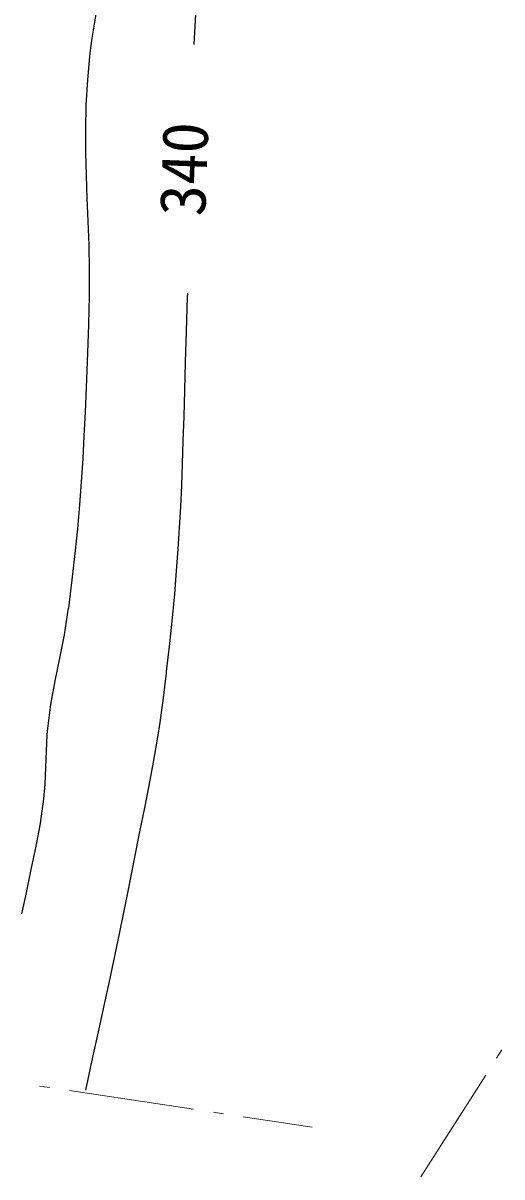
# Model space of a CAD drawing. Units: millimetres, scale not verified. Extents: x 40000 to 680000, y 20000 to 380000.
# Drawn here: x 402325 to 421387, y 244130 to 290094 of the extents above; entities that cross this region are included whole.
import ezdxf
from ezdxf.enums import TextEntityAlignment as Align

# ---------------------------------------------------------------- set-up
doc = ezdxf.new("R2010")
doc.units = ezdxf.units.MM
doc.header["$LTSCALE"] = 1000
doc.layers.add('M-BGD', color=7, linetype='Continuous', lineweight=25)
doc.layers.add('M-BGD-HTXT', color=7, linetype='Continuous', lineweight=13)
doc.styles.add('ＭＳ ゴシック', font='')
doc.styles.get('ＭＳ ゴシック').set_extended_font_data('MS Gothic')

msp = doc.modelspace()

# ---------------------------------------------------------------- linework, layer by layer
at = {"layer": 'M-BGD'}
for points in [[(402277, 254614), (402430, 255325), (402647, 256375), (402844, 257301), (403014, 258205), (403152, 259186), (403209, 259772), (403244, 260772), (403279, 261742), (403294, 261888), (403436, 262956), (403607, 263895), (403791, 264790), (403973, 265727), (404139, 266790), (404140, 266799), (404281, 267918), (404401, 268964), (404501, 269953), (404584, 270901), (404654, 271824), (404712, 272736), (404762, 273655), (404806, 274595), (404847, 275573), (404887, 276604), (404930, 277704), (404945, 278098), (404974, 279216), (404974, 280262), (404954, 281252), (404920, 282199), (404882, 283120), (404847, 284028), (404823, 284940), (404818, 285869), (404841, 286830), (404899, 287840), (405000, 288911), (405072, 289490), (405244, 290524)], [(409136, 289236), (409204, 290446)], [(404818, 247580), (405105, 248894), (405353, 250026), (405570, 251017), (405764, 251909), (405942, 252744), (406114, 253561), (406287, 254403), (406470, 255311), (406671, 256326), (406765, 256808), (406977, 257877), (407170, 258828), (407349, 259729), (407521, 260648), (407692, 261653), (407781, 262227), (407915, 263220), (408028, 264203), (408035, 264259), (408161, 265373), (408270, 266402), (408361, 267362), (408438, 268268), (408503, 269136), (408556, 269981), (408601, 270819), (408639, 271667), (408673, 272539), (408703, 273451), (408732, 274419), (408762, 275459), (408795, 276585), (408832, 277815), (408876, 279164), (408882, 279330)]]:
    msp.add_lwpolyline(points, dxfattribs=at)
at = {"layer": 'M-BGD-HTXT'}
for p, q in [((421172, 248855), (421387, 249192)), ((418162, 244130), (420742, 248180)), ((402983, 247748), (403379, 247688)), ((404170, 247569), (409114, 246823)), ((409905, 246703), (410301, 246644)), ((411092, 246524), (413837, 246110))]:
    msp.add_line(p, q, dxfattribs=at)

# ---------------------------------------------------------------- texts
at = {"layer": 'M-BGD', "style": 'ＭＳ ゴシック'}
msp.add_text('340', height=1833, rotation=87.951, dxfattribs=at).set_placement((410190, 284227), align=Align.BOTTOM_CENTER)

doc.saveas('drawing.dxf')
